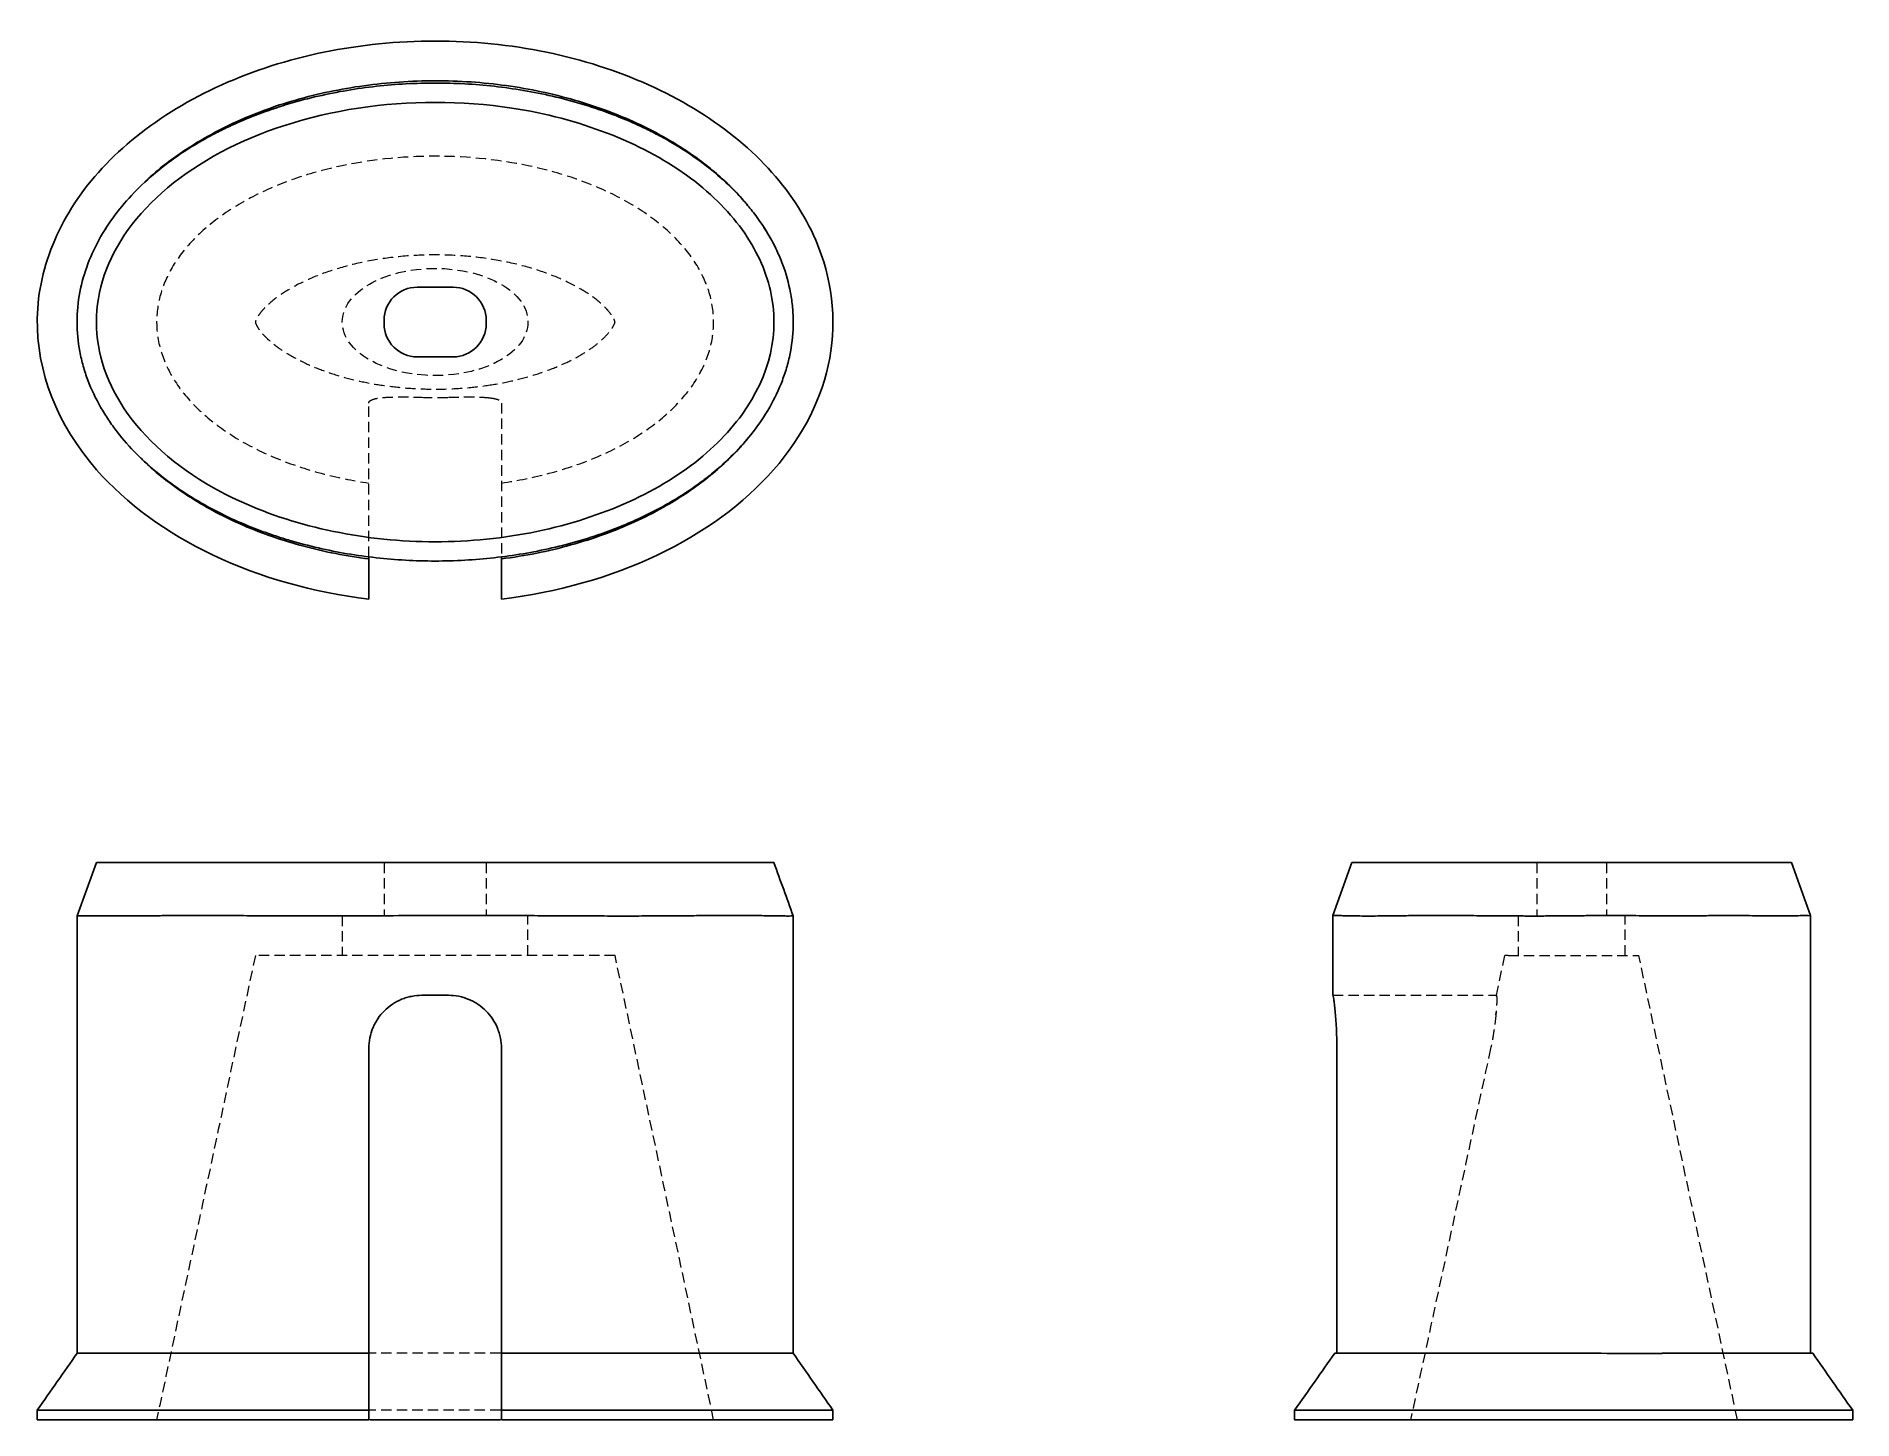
# Model space of a CAD drawing. Header units: millimetres. Extents: x 34 to 257, y 23 to 192.
import ezdxf

# ---------------------------------------------------------------- set-up
doc = ezdxf.new("R2010")
doc.units = ezdxf.units.MM
doc.linetypes.add('HIDDEN', pattern=[1.905, 1.27, -0.635])

msp = doc.modelspace()

# ---------------------------------------------------------------- linework, layer by layer
at = {"color": 7, "linetype": 'Continuous', "lineweight": 25}
for p, q in [((42.61, 168.31), (42.91, 168.74)), ((123.37, 168.81), (123.71, 168.31)), ((80.97, 161.5), (85.35, 161.5)), ((76.91, 157.03), (76.91, 157.44)), ((89.41, 157.44), (89.41, 157.03)), ((85.35, 152.98), (80.97, 152.98)), ((42.7, 146.02), (42.61, 146.16)), ((123.72, 146.16), (123.46, 145.78)), ((75.05, 128.24), (75.05, 128.5)), ((91.28, 128.5), (91.28, 128.24)), ((91.28, 128.22), (91.28, 123.33)), ((41.71, 91.08), (39.35, 84.59)), ((39.35, 84.59), (39.35, 31.04)), ((126.98, 31.04), (126.98, 84.58)), ((192.99, 84.61), (192.99, 74.85)), ((251.48, 31.04), (251.48, 84.59)), ((81.54, 74.85), (84.78, 74.85)), ((192.99, 74.85), (193.01, 74.85)), ((75.05, 31.04), (75.05, 68.36)), ((91.28, 68.36), (91.28, 31.05)), ((193.5, 68.36), (193.5, 31.04)), ((34.48, 24.08), (34.48, 22.92)), ((75.05, 22.92), (34.48, 22.92)), ((75.05, 22.92), (75.05, 24.08)), ((91.28, 22.92), (91.28, 24.08)), ((131.84, 22.92), (91.28, 22.92)), ((131.84, 22.92), (131.84, 24.08)), ((188.33, 22.92), (188.33, 24.08)), ((256.62, 22.92), (188.33, 22.92)), ((256.62, 22.92), (256.62, 24.08))]:
    msp.add_line(p, q, dxfattribs=at)
at = {"color": 7, "linetype": 'HIDDEN', "lineweight": 18}
for p, q in [((75.05, 128.5), (75.05, 147.32)), ((91.28, 147.32), (91.28, 128.5)), ((76.91, 91.08), (76.91, 84.59)), ((89.41, 91.08), (89.41, 84.59)), ((217.98, 91.08), (217.98, 84.59)), ((226.5, 91.08), (226.5, 84.59)), ((71.8, 84.59), (71.8, 79.72)), ((94.52, 79.72), (94.52, 84.59)), ((215.68, 84.59), (222.24, 84.59)), ((215.68, 84.59), (215.68, 79.72)), ((228.79, 79.72), (228.79, 84.59)), ((105.17, 79.72), (89.53, 79.72)), ((214.02, 79.72), (212.99, 74.85)), ((214.48, 79.72), (230.44, 79.72)), ((193.01, 74.85), (213.02, 74.85)), ((212.96, 72.47), (212.99, 72.77)), ((91.17, 31.04), (75.15, 31.04)), ((126.98, 31.04), (126.94, 31.09))]:
    msp.add_line(p, q, dxfattribs=at)
at = {"color": 7, "linetype": 'Continuous', "lineweight": 25, "flags": 128}
for points in [[(195.35, 91.08), (194.15, 87.79), (193, 84.62)], [(251.47, 84.6), (250.31, 87.79), (249.12, 91.08)]]:
    msp.add_lwpolyline(points, dxfattribs=at)
at = {"color": 7, "linetype": 'HIDDEN', "lineweight": 18, "flags": 128}
for points in [[(117.24, 22.92), (111.2, 51.32), (105.17, 79.72)], [(242.52, 22.92), (236.48, 51.32), (230.45, 79.72)]]:
    msp.add_lwpolyline(points, dxfattribs=at)
at = {"color": 7, "linetype": 'Continuous', "lineweight": 25}
for centre, start, end in [((80.97, 157.44), 90, 180), ((85.35, 157.44), 0, 90), ((80.97, 157.03), 180, 270), ((85.35, 157.03), 270, 0)]:
    msp.add_arc(centre, 4.06, start, end, dxfattribs=at)
at = {"color": 7, "linetype": 'HIDDEN', "lineweight": 18}
msp.add_ellipse((83.16, 157.24), major_axis=(11.36, 0), ratio=0.57735, dxfattribs=at)
at = {"color": 7, "linetype": 'Continuous', "lineweight": 25}
for points, knots in [([(91.28, 123.33), (98.07, 124.14), (111.17, 127.84), (125.84, 138.6), (132.92, 152.69), (131.34, 165.92), (124.45, 176.31), (115.25, 183.71), (103.5, 188.98), (85.67, 192.67), (61.99, 190.29), (43.82, 179.29), (35.99, 167.4), (33.08, 154.44), (38.83, 139.8), (55.16, 127.84), (68.25, 124.14), (75.05, 123.33)], [-1.403348, -1.403348, -1.403348, -1.403348, -0.97847, -0.553593, -0.128715, 0.296163, 0.579415, 0.862667, 1.145919, 1.42917, 1.995674, 2.562178, 2.84543, 3.128682, 3.695185, 4.120063, 4.544941, 4.544941, 4.544941, 4.544941]), ([(47.8, 174.5), (48.19, 174.88), (49.24, 175.87), (51.13, 177.3), (53.42, 178.85), (55.87, 180.28), (58.79, 181.74), (62.19, 183.17), (66.12, 184.46), (70.22, 185.47), (74.45, 186.2), (78.79, 186.65), (83.16, 186.8), (87.54, 186.66), (91.87, 186.22), (96.1, 185.47), (100.2, 184.45), (104.13, 183.16), (107.54, 181.74), (110.47, 180.28), (112.92, 178.85), (115.21, 177.31), (117.31, 175.67), (119.21, 173.94), (120.57, 172.55), (121.25, 171.69), (121.42, 171.48)], [0, 0, 0, 0, 0.020192, 0.053619, 0.087792, 0.122865, 0.158978, 0.209032, 0.260037, 0.312293, 0.365814, 0.419643, 0.474035, 0.528426, 0.582223, 0.635693, 0.688001, 0.739078, 0.789213, 0.825342, 0.86041, 0.894563, 0.927961, 0.959482, 0.989961, 1, 1, 1, 1]), ([(39.35, 157.24), (39.35, 156.01), (39.46, 154.8), (39.79, 153.02), (39.93, 152.43), (40.26, 151.26), (40.45, 150.68), (41.1, 148.97), (41.62, 147.87), (42.52, 146.3), (42.84, 145.78), (43.52, 144.77), (43.88, 144.27), (44.99, 142.83), (45.8, 141.93), (47.49, 140.22), (48.39, 139.42), (50.27, 137.89), (51.26, 137.17), (53.28, 135.83), (54.31, 135.21), (57.47, 133.48), (59.66, 132.49), (62.49, 131.45), (63.07, 131.25), (64.22, 130.86), (64.8, 130.68), (66.54, 130.17), (67.7, 129.86), (71.21, 129.05), (73.58, 128.66), (78.34, 128.13), (80.74, 127.99), (84.36, 127.99), (85.58, 128.03), (87.99, 128.16), (89.18, 128.26), (92.76, 128.66), (95.12, 129.05), (99.78, 130.13), (102.09, 130.8), (104.93, 131.85), (105.5, 132.07), (106.62, 132.53), (107.18, 132.77), (108.83, 133.52), (109.91, 134.05), (112.02, 135.21), (113.05, 135.83), (114.56, 136.83), (115.06, 137.18), (116.03, 137.9), (116.52, 138.27), (117.93, 139.42), (118.83, 140.22), (120.53, 141.94), (121.33, 142.84), (122.82, 144.75), (123.5, 145.77), (124.71, 147.87), (125.22, 148.96), (125.86, 150.66), (126.06, 151.24), (126.39, 152.42), (126.53, 153.01), (126.86, 154.8), (126.97, 155.99), (126.98, 157.8), (126.95, 158.41), (126.84, 159.62), (126.76, 160.23), (126.42, 162.02), (126.1, 163.19), (125.46, 164.89), (125.22, 165.45), (124.7, 166.56), (124.42, 167.1), (123.52, 168.67), (122.85, 169.68), (121.74, 171.11), (121.36, 171.57), (120.55, 172.49), (120.14, 172.93), (118.85, 174.23), (117.95, 175.04), (116.09, 176.56), (115.12, 177.27), (113.11, 178.6), (112.08, 179.23), (110.48, 180.1), (109.94, 180.38), (108.86, 180.93), (108.31, 181.19), (106.66, 181.93), (105.55, 182.39), (102.18, 183.64), (99.88, 184.32), (96.36, 185.13), (95.18, 185.37), (92.79, 185.78), (91.59, 185.94), (87.99, 186.35), (85.6, 186.48), (80.79, 186.48), (78.39, 186.35), (74.77, 185.95), (73.57, 185.78), (71.2, 185.38), (70.02, 185.14), (66.51, 184.34), (64.22, 183.66), (60.83, 182.41), (59.72, 181.96), (58.06, 181.21), (57.51, 180.95), (56.42, 180.41), (55.89, 180.13), (53.24, 178.67), (51.22, 177.35), (48.4, 175.07), (47.49, 174.25), (45.79, 172.53), (44.99, 171.63), (43.51, 169.72), (42.83, 168.72), (41.62, 166.6), (41.1, 165.5), (40.25, 163.24), (39.91, 162.08), (39.46, 159.68), (39.35, 158.46), (39.35, 157.24)], [0, 0, 0, 0, 0.015625, 0.015625, 0.023438, 0.023438, 0.03125, 0.03125, 0.046875, 0.046875, 0.054688, 0.054688, 0.0625, 0.0625, 0.078125, 0.078125, 0.09375, 0.09375, 0.109375, 0.109375, 0.125, 0.125, 0.15625, 0.15625, 0.164063, 0.164063, 0.171875, 0.171875, 0.1875, 0.1875, 0.21875, 0.21875, 0.25, 0.25, 0.265625, 0.265625, 0.28125, 0.28125, 0.3125, 0.3125, 0.34375, 0.34375, 0.351562, 0.351562, 0.359375, 0.359375, 0.375, 0.375, 0.390625, 0.390625, 0.398437, 0.398437, 0.40625, 0.40625, 0.421875, 0.421875, 0.4375, 0.4375, 0.453125, 0.453125, 0.46875, 0.46875, 0.476562, 0.476562, 0.484375, 0.484375, 0.5, 0.5, 0.507812, 0.507812, 0.515625, 0.515625, 0.53125, 0.53125, 0.539062, 0.539062, 0.546875, 0.546875, 0.5625, 0.5625, 0.570312, 0.570312, 0.578125, 0.578125, 0.59375, 0.59375, 0.609375, 0.609375, 0.625, 0.625, 0.632812, 0.632812, 0.640625, 0.640625, 0.65625, 0.65625, 0.6875, 0.6875, 0.703125, 0.703125, 0.71875, 0.71875, 0.75, 0.75, 0.78125, 0.78125, 0.796875, 0.796875, 0.8125, 0.8125, 0.84375, 0.84375, 0.859375, 0.859375, 0.867187, 0.867187, 0.875, 0.875, 0.90625, 0.90625, 0.921875, 0.921875, 0.9375, 0.9375, 0.953125, 0.953125, 0.96875, 0.96875, 0.984375, 0.984375, 1, 1, 1, 1]), ([(41.71, 157.24), (41.71, 161.08), (44.29, 168.83), (56, 178.73), (73.42, 184.34), (95.08, 184.36), (112.11, 177.76), (121.29, 168.66), (125.92, 158.6), (123.59, 148.1), (112.1, 136.71), (96.98, 130.86), (75.69, 129.78), (57.29, 134.62), (44.29, 145.66), (41.71, 153.39), (41.71, 157.24)], [-3.141593, -3.141593, -3.141593, -3.141593, -2.692794, -2.243995, -1.795196, -1.346397, -0.747998, -0.448799, -0.1496, 0.448799, 0.747998, 1.346397, 1.645596, 2.243995, 2.692794, 3.141593, 3.141593, 3.141593, 3.141593]), ([(121.37, 142.95), (121.09, 142.6), (120.22, 141.53), (118.51, 139.87), (116.27, 137.96), (113.78, 136.17), (110.88, 134.4), (107.54, 132.71), (103.76, 131.17), (99.75, 129.9), (95.58, 128.88), (92.72, 128.45), (91.28, 128.24)], [0, 0, 0, 0, 0.039065, 0.121089, 0.20736, 0.297025, 0.389508, 0.504983, 0.623956, 0.746834, 0.872435, 1, 1, 1, 1]), ([(75.05, 128.24), (73.7, 128.44), (71.02, 128.83), (67.11, 129.75), (63.34, 130.9), (59.75, 132.28), (56.39, 133.88), (53.32, 135.66), (50.59, 137.57), (48.53, 139.21), (47.44, 140.3), (47.1, 140.65)], [0, 0, 0, 0, 0.1313736, 0.2607456, 0.3875011, 0.5110563, 0.6308941, 0.7466433, 0.8517663, 0.9527334, 1, 1, 1, 1]), ([(75.05, 123.33), (75.05, 124.16), (75.05, 125.8), (75.05, 127.43), (75.05, 128.24)], [0, 0, 0, 0, 0.509739, 1, 1, 1, 1]), ([(124.62, 91.08), (124.62, 91.08), (124.68, 91.08), (124.46, 91.08), (123.93, 91.08), (122.97, 91.08), (121.66, 91.08), (119.97, 91.08), (117.93, 91.08), (115.54, 91.08), (112.82, 91.08), (109.8, 91.08), (106.51, 91.08), (103, 91.08), (99.28, 91.08), (95.4, 91.08), (91.39, 91.08), (87.3, 91.08), (83.16, 91.08), (79.03, 91.08), (74.93, 91.08), (70.93, 91.08), (67.04, 91.08), (63.32, 91.08), (59.8, 91.08), (56.52, 91.08), (53.51, 91.08), (50.79, 91.08), (48.4, 91.08), (46.35, 91.08), (44.66, 91.08), (43.34, 91.08), (42.41, 91.08), (41.82, 91.08), (41.75, 91.08), (41.71, 91.08)], [0, 0, 0, 0, 0.000064, 0.023423, 0.047134, 0.071535, 0.096938, 0.123624, 0.151748, 0.181328, 0.212357, 0.2448, 0.278561, 0.313504, 0.349471, 0.386293, 0.423797, 0.461787, 0.500017, 0.538231, 0.576196, 0.613707, 0.650561, 0.686558, 0.721508, 0.755245, 0.787654, 0.818677, 0.84827, 0.876408, 0.903107, 0.92853, 0.95295, 0.976668, 1, 1, 1, 1]), ([(126.97, 84.59), (126.59, 85.66), (125.8, 87.82), (125.01, 89.98), (124.62, 91.08)], [0, 0, 0, 0, 0.49405, 1, 1, 1, 1]), ([(249.12, 91.08), (249.09, 91.08), (249.04, 91.08), (248.63, 91.08), (247.96, 91.08), (247.03, 91.08), (245.85, 91.08), (244.45, 91.08), (242.84, 91.08), (241.03, 91.08), (239.03, 91.08), (236.89, 91.08), (234.61, 91.08), (232.25, 91.08), (229.81, 91.08), (227.31, 91.08), (224.78, 91.08), (222.23, 91.08), (219.69, 91.08), (217.16, 91.08), (214.66, 91.08), (212.22, 91.08), (209.86, 91.08), (207.59, 91.08), (205.44, 91.08), (203.45, 91.08), (201.64, 91.08), (200.03, 91.08), (198.63, 91.08), (197.45, 91.08), (196.52, 91.08), (195.85, 91.08), (195.43, 91.08), (195.37, 91.08), (195.35, 91.08)], [0, 0, 0, 0, 0.037929, 0.075911, 0.113419, 0.150262, 0.186263, 0.221246, 0.255044, 0.287514, 0.318551, 0.348127, 0.376251, 0.402954, 0.42839, 0.452823, 0.476557, 0.499932, 0.523303, 0.547026, 0.57144, 0.596857, 0.623557, 0.651696, 0.681291, 0.712337, 0.744797, 0.778576, 0.813538, 0.849524, 0.886366, 0.923889, 0.9619, 1, 1, 1, 1]), ([(39.35, 84.59), (39.36, 84.59), (39.39, 84.59), (39.6, 84.58), (39.94, 84.58), (40.43, 84.57), (41.03, 84.57), (41.75, 84.58), (42.59, 84.58), (43.68, 84.59), (45.08, 84.59), (46.83, 84.58), (48.74, 84.59), (51.08, 84.6), (53.87, 84.61), (57.15, 84.61), (60.59, 84.59), (64.04, 84.57), (67.43, 84.56), (70.75, 84.57), (74.71, 84.58), (79.32, 84.6), (84.54, 84.61), (89.73, 84.61), (94.32, 84.6), (98.33, 84.58), (101.75, 84.56), (105.01, 84.55), (108.09, 84.55), (111, 84.57), (113.82, 84.59), (116.26, 84.6), (118.34, 84.61), (120.08, 84.61), (121.69, 84.61), (123.04, 84.6), (124.12, 84.58), (124.98, 84.57), (125.72, 84.56), (126.3, 84.55), (126.7, 84.55), (126.94, 84.57), (126.96, 84.58), (126.96, 84.58)], [0, 0, 0, 0, 0.01412, 0.028241, 0.042759, 0.057279, 0.071691, 0.086105, 0.100826, 0.115549, 0.137451, 0.159359, 0.181876, 0.204397, 0.236271, 0.268155, 0.300904, 0.333658, 0.36297, 0.392309, 0.421626, 0.466855, 0.512086, 0.556729, 0.601368, 0.632007, 0.662671, 0.693302, 0.721215, 0.749125, 0.777623, 0.806114, 0.826774, 0.847431, 0.868585, 0.889735, 0.905683, 0.92163, 0.937999, 0.954366, 0.970342, 0.986317, 1, 1, 1, 1]), ([(193.03, 84.61), (193.02, 84.61), (192.96, 84.61), (193.27, 84.61), (193.9, 84.6), (194.76, 84.58), (195.71, 84.56), (196.85, 84.55), (198.15, 84.55), (199.61, 84.57), (201.29, 84.59), (203.03, 84.6), (204.76, 84.61), (206.44, 84.61), (208.26, 84.61), (210.06, 84.6), (211.8, 84.58), (213.46, 84.57), (215.19, 84.56), (216.99, 84.55), (218.81, 84.55), (220.67, 84.57), (222.57, 84.58), (224.4, 84.6), (226.12, 84.61), (227.73, 84.61), (229.32, 84.6), (231.02, 84.59), (232.78, 84.58), (234.59, 84.57), (236.32, 84.58), (238.15, 84.59), (240.03, 84.6), (241.91, 84.61), (243.61, 84.6), (245.36, 84.58), (247.03, 84.57), (248.56, 84.57), (249.77, 84.59), (250.67, 84.6), (251.23, 84.6), (251.49, 84.59), (251.45, 84.59), (251.44, 84.59)], [0, 0, 0, 0, 0.012084, 0.056727, 0.101368, 0.132006, 0.162671, 0.193302, 0.221216, 0.249126, 0.277625, 0.306117, 0.326777, 0.347434, 0.368589, 0.389739, 0.405687, 0.421634, 0.438003, 0.454371, 0.470347, 0.486322, 0.502892, 0.519462, 0.533668, 0.547875, 0.562458, 0.577042, 0.595396, 0.613754, 0.632633, 0.651515, 0.67724, 0.702973, 0.729408, 0.755847, 0.793392, 0.830947, 0.869534, 0.908125, 0.947135, 0.986147, 1, 1, 1, 1]), ([(81.54, 74.85), (81.11, 74.85), (80.69, 74.81), (80.07, 74.68), (79.86, 74.63), (79.45, 74.51), (79.25, 74.44), (78.66, 74.19), (78.29, 73.99), (77.58, 73.52), (77.25, 73.25), (76.65, 72.65), (76.38, 72.33), (76.03, 71.8), (75.92, 71.61), (75.72, 71.24), (75.63, 71.05), (75.38, 70.46), (75.26, 70.05), (75.09, 69.21), (75.05, 68.79), (75.05, 68.36)], [0, 0, 0, 0, 0.125, 0.125, 0.1875, 0.1875, 0.25, 0.25, 0.375, 0.375, 0.5, 0.5, 0.625, 0.625, 0.6875, 0.6875, 0.75, 0.75, 0.875, 0.875, 1, 1, 1, 1]), ([(91.28, 68.36), (91.28, 68.79), (91.23, 69.21), (91.11, 69.83), (91.06, 70.04), (90.93, 70.45), (90.86, 70.65), (90.62, 71.24), (90.42, 71.61), (89.95, 72.32), (89.67, 72.65), (89.08, 73.25), (88.75, 73.52), (88.22, 73.87), (88.03, 73.98), (87.66, 74.18), (87.47, 74.27), (86.88, 74.52), (86.48, 74.64), (85.64, 74.81), (85.21, 74.85), (84.78, 74.85)], [0, 0, 0, 0, 0.125, 0.125, 0.1875, 0.1875, 0.25, 0.25, 0.375, 0.375, 0.5, 0.5, 0.625, 0.625, 0.6875, 0.6875, 0.75, 0.75, 0.875, 0.875, 1, 1, 1, 1]), ([(193.5, 68.36), (193.5, 68.79), (193.49, 69.21), (193.48, 69.83), (193.47, 70.04), (193.46, 70.45), (193.45, 70.65), (193.42, 71.24), (193.4, 71.61), (193.34, 72.32), (193.32, 72.65), (193.26, 73.25), (193.23, 73.52), (193.19, 73.87), (193.17, 73.98), (193.15, 74.18), (193.13, 74.27), (193.1, 74.52), (193.07, 74.64), (193.04, 74.81), (193.02, 74.85), (193.01, 74.85)], [0, 0, 0, 0, 0.125, 0.125, 0.1875, 0.1875, 0.25, 0.25, 0.375, 0.375, 0.5, 0.5, 0.625, 0.625, 0.6875, 0.6875, 0.75, 0.75, 0.875, 0.875, 1, 1, 1, 1]), ([(39.35, 31.04), (38.54, 29.89), (36.91, 27.57), (35.29, 25.25), (34.47, 24.08)], [0, 0, 0, 0, 0.496186, 1, 1, 1, 1]), ([(39.35, 31.04), (39.35, 31.04), (39.59, 31.04), (40.65, 31.04), (41.48, 31.04), (42.61, 31.04)], [0, 0, 0, 0, 0.5, 0.5, 1, 1, 1, 1]), ([(75.05, 31.04), (71.41, 31.04), (66.08, 31.04), (61.23, 31.04), (58.12, 31.04), (56.64, 31.04), (52.42, 31.04), (49.91, 31.04), (46.72, 31.04), (45.76, 31.04), (44.03, 31.04), (43.27, 31.04), (42.61, 31.04)], [0, 0, 0, 0, 0.25, 0.375, 0.375, 0.5, 0.5, 0.75, 0.75, 0.875, 0.875, 1, 1, 1, 1]), ([(75.05, 24.08), (75.05, 25.26), (75.05, 27.58), (75.05, 29.9), (75.05, 31.04)], [0, 0, 0, 0, 0.509739, 1, 1, 1, 1]), ([(123.72, 31.04), (123.06, 31.04), (122.3, 31.04), (120.57, 31.04), (119.6, 31.04), (116.41, 31.04), (113.91, 31.04), (109.69, 31.04), (108.2, 31.04), (105.1, 31.04), (100.24, 31.04), (94.92, 31.04), (91.28, 31.04)], [0, 0, 0, 0, 0.125, 0.125, 0.25, 0.25, 0.5, 0.5, 0.625, 0.625, 0.75, 1, 1, 1, 1]), ([(91.28, 31.04), (91.28, 29.9), (91.28, 27.58), (91.28, 25.26), (91.28, 24.08)], [0, 0, 0, 0, 0.490262, 1, 1, 1, 1]), ([(123.71, 31.04), (124.85, 31.04), (125.67, 31.04), (126.73, 31.04), (126.98, 31.04), (126.98, 31.04)], [0, 0, 0, 0, 0.5, 0.5, 1, 1, 1, 1]), ([(131.84, 24.08), (131.03, 25.25), (129.4, 27.57), (127.78, 29.89), (126.98, 31.04)], [0, 0, 0, 0, 0.503328, 1, 1, 1, 1]), ([(193.24, 31.04), (192.43, 29.9), (190.8, 27.58), (189.16, 25.26), (188.33, 24.08)], [0, 0, 0, 0, 0.490262, 1, 1, 1, 1]), ([(211.16, 31.04), (210.08, 31.04), (209.01, 31.04), (206.93, 31.04), (205.92, 31.04), (202.98, 31.04), (201.16, 31.04), (198.78, 31.04), (198.04, 31.04), (196.7, 31.04), (194.89, 31.04), (193.71, 31.04), (193.24, 31.04)], [0, 0, 0, 0, 0.125, 0.125, 0.25, 0.25, 0.5, 0.5, 0.625, 0.625, 0.75, 1, 1, 1, 1]), ([(211.16, 31.04), (213.01, 31.04), (214.9, 31.04), (218.62, 31.04), (220.46, 31.04), (222.24, 31.04)], [0, 0, 0, 0, 0.5, 0.5, 1, 1, 1, 1]), ([(222.24, 31.04), (224.2, 31.05), (226.11, 31.04), (228.45, 31.03), (228.91, 31.03), (229.83, 31.03), (230.28, 31.02), (231.61, 31.02), (232.47, 31.02), (233.31, 31.03)], [0, 0, 0, 0, 0.5, 0.5, 0.625, 0.625, 0.75, 0.75, 1, 1, 1, 1]), ([(251.75, 31.04), (251.72, 31.04), (251.67, 31.04), (251.21, 31.04), (250.47, 31.04), (249.45, 31.04), (248.16, 31.04), (246.74, 31.04), (245.28, 31.04), (243.85, 31.04), (242.31, 31.04), (240.66, 31.04), (238.94, 31.04), (237.15, 31.04), (235.29, 31.04), (233.96, 31.04), (233.31, 31.04)], [0, 0, 0, 0, 0.092739, 0.186574, 0.27984, 0.371079, 0.460169, 0.547618, 0.610636, 0.671803, 0.731375, 0.789629, 0.84461, 0.897773, 0.94945, 1, 1, 1, 1]), ([(256.62, 24.08), (255.8, 25.25), (254.18, 27.57), (252.55, 29.89), (251.75, 31.04)], [0, 0, 0, 0, 0.503779, 1, 1, 1, 1]), ([(34.49, 24.08), (34.48, 24.08), (34.42, 24.08), (34.69, 24.08), (35.34, 24.08), (36.44, 24.08), (37.93, 24.08), (39.81, 24.08), (42.07, 24.08), (44.68, 24.08), (47.63, 24.08), (50.88, 24.08), (54.4, 24.08), (58.18, 24.08), (62.16, 24.08), (66.33, 24.08), (70.64, 24.08), (73.57, 24.08), (75.05, 24.08)], [0, 0, 0, 0, 0.005402, 0.060971, 0.117083, 0.174165, 0.23258, 0.292637, 0.354603, 0.418682, 0.484931, 0.55331, 0.623724, 0.696041, 0.770077, 0.845597, 0.922332, 1, 1, 1, 1]), ([(91.16, 22.92), (89.87, 22.92), (87.21, 22.92), (83.16, 22.92), (79.11, 22.92), (76.46, 22.92), (75.16, 22.92)], [0, 0, 0, 0, 0.243846, 0.5, 0.756154, 1, 1, 1, 1]), ([(91.28, 24.08), (92.75, 24.08), (95.69, 24.08), (100, 24.08), (104.16, 24.08), (108.15, 24.08), (111.92, 24.08), (115.44, 24.08), (118.69, 24.08), (121.64, 24.08), (124.25, 24.08), (126.51, 24.08), (128.39, 24.08), (129.89, 24.08), (130.99, 24.08), (131.63, 24.08), (131.9, 24.08), (131.83, 24.08), (131.83, 24.08)], [0, 0, 0, 0, 0.077696, 0.154471, 0.230029, 0.304089, 0.376401, 0.446789, 0.515139, 0.581374, 0.645467, 0.707475, 0.76758, 0.826027, 0.883119, 0.93923, 0.99482, 1, 1, 1, 1]), ([(188.33, 24.08), (188.54, 24.08), (188.94, 24.08), (189.93, 24.08), (191.16, 24.08), (192.67, 24.08), (194.43, 24.08), (196.43, 24.08), (198.66, 24.08), (201.09, 24.08), (203.7, 24.08), (206.47, 24.08), (209.39, 24.08), (212.42, 24.08), (215.53, 24.08), (218.71, 24.08), (221.92, 24.08), (225.13, 24.08), (228.31, 24.08), (231.44, 24.08), (234.49, 24.08), (237.43, 24.08), (240.23, 24.08), (242.88, 24.08), (245.35, 24.08), (247.62, 24.08), (249.66, 24.08), (251.47, 24.08), (253.03, 24.08), (254.33, 24.08), (255.35, 24.08), (256.08, 24.08), (256.54, 24.08), (256.59, 24.08), (256.62, 24.08)], [0, 0, 0, 0, 0.036294, 0.072159, 0.107454, 0.14205, 0.175829, 0.20871, 0.240639, 0.271579, 0.301519, 0.330485, 0.358562, 0.385865, 0.412534, 0.438746, 0.464713, 0.490664, 0.516814, 0.54337, 0.570526, 0.598443, 0.627236, 0.656982, 0.68772, 0.71945, 0.752149, 0.785763, 0.820205, 0.85537, 0.891133, 0.927352, 0.963882, 1, 1, 1, 1])]:
    msp.add_open_spline(points, degree=3, knots=knots, dxfattribs=at)
at = {"color": 7, "linetype": 'HIDDEN', "lineweight": 18}
for points, knots in [([(91.28, 137.53), (93.28, 137.83), (95.23, 138.23), (98.99, 139.23), (100.79, 139.83), (104.19, 141.22), (105.78, 142.01), (108.69, 143.74), (110.02, 144.69), (112.36, 146.71), (113.38, 147.78), (115.07, 150.01), (115.75, 151.18), (116.74, 153.56), (117.05, 154.77), (117.3, 157.22), (117.24, 158.45), (116.75, 160.89), (116.31, 162.09), (115.09, 164.43), (114.3, 165.57), (112.39, 167.74), (111.27, 168.77), (108.73, 170.7), (107.31, 171.6), (104.23, 173.23), (102.56, 173.96), (99.04, 175.23), (97.18, 175.77), (91.4, 177.07), (87.28, 177.52), (79.04, 177.52), (74.92, 177.07), (69.15, 175.77), (67.29, 175.23), (63.76, 173.96), (62.1, 173.23), (59.01, 171.6), (57.6, 170.7), (55.06, 168.77), (53.94, 167.74), (52.02, 165.57), (51.23, 164.43), (50.01, 162.09), (49.58, 160.89), (49.08, 158.45), (49.02, 157.22), (49.27, 154.77), (49.59, 153.56), (50.57, 151.18), (51.25, 150.01), (52.94, 147.78), (53.96, 146.71), (56.31, 144.69), (57.63, 143.74), (60.55, 142.01), (62.14, 141.22), (65.53, 139.83), (67.33, 139.23), (71.09, 138.23), (73.05, 137.83), (75.05, 137.53)], [0, 0, 0, 0, 0.03125, 0.03125, 0.0625, 0.0625, 0.09375, 0.09375, 0.125, 0.125, 0.15625, 0.15625, 0.1875, 0.1875, 0.21875, 0.21875, 0.25, 0.25, 0.28125, 0.28125, 0.3125, 0.3125, 0.34375, 0.34375, 0.375, 0.375, 0.40625, 0.40625, 0.4375, 0.4375, 0.5, 0.5, 0.5625, 0.5625, 0.59375, 0.59375, 0.625, 0.625, 0.65625, 0.65625, 0.6875, 0.6875, 0.71875, 0.71875, 0.75, 0.75, 0.78125, 0.78125, 0.8125, 0.8125, 0.84375, 0.84375, 0.875, 0.875, 0.90625, 0.90625, 0.9375, 0.9375, 0.96875, 0.96875, 1, 1, 1, 1]), ([(89.53, 149.48), (88.57, 149.34), (87.59, 149.23), (86.59, 149.15), (85.6, 149.08), (84.6, 149.03), (83.59, 149.03), (82.59, 149.02), (81.58, 149.04), (80.58, 149.1), (79.58, 149.15), (78.59, 149.25), (77.62, 149.37), (76.65, 149.49), (75.69, 149.64), (74.76, 149.83), (73.84, 150.01), (72.93, 150.22), (72.07, 150.46), (71.21, 150.7), (70.38, 150.96), (69.59, 151.25), (68.81, 151.53), (68.07, 151.83), (67.38, 152.15), (66.47, 152.57), (65.64, 153.01), (64.93, 153.46), (64.57, 153.68), (64.24, 153.9), (63.93, 154.12), (63.78, 154.23), (63.63, 154.34), (63.5, 154.45), (63.36, 154.56), (63.23, 154.66), (63.1, 154.77), (62.85, 154.98), (62.63, 155.18), (62.44, 155.38), (62.24, 155.57), (62.07, 155.75), (61.93, 155.92), (61.79, 156.09), (61.67, 156.25), (61.58, 156.38), (61.48, 156.52), (61.41, 156.64), (61.35, 156.75), (61.29, 156.85), (61.25, 156.94), (61.23, 157), (61.2, 157.07), (61.18, 157.12), (61.17, 157.16), (61.16, 157.19), (61.16, 157.21), (61.16, 157.22), (61.16, 157.23), (61.16, 157.23), (61.16, 157.24), (61.16, 157.24), (61.16, 157.24), (61.16, 157.24), (61.16, 157.24), (61.16, 157.24), (61.16, 157.24), (61.16, 157.24), (61.16, 157.25), (61.16, 157.28), (61.17, 157.3), (61.18, 157.34), (61.2, 157.39), (61.22, 157.44), (61.24, 157.51), (61.29, 157.6), (61.33, 157.69), (61.39, 157.8), (61.47, 157.92), (61.54, 158.04), (61.64, 158.18), (61.76, 158.34), (61.88, 158.5), (62.03, 158.67), (62.2, 158.85), (62.37, 159.04), (62.57, 159.23), (62.8, 159.44), (63.25, 159.84), (63.81, 160.28), (64.48, 160.73), (65.15, 161.17), (65.93, 161.62), (66.81, 162.05), (67.68, 162.48), (68.66, 162.89), (69.71, 163.27), (70.76, 163.64), (71.89, 163.98), (73.07, 164.27), (74.26, 164.56), (75.51, 164.8), (76.79, 164.99), (78.07, 165.18), (79.39, 165.31), (80.72, 165.38), (82.06, 165.45), (83.4, 165.47), (84.74, 165.42), (86.08, 165.37), (87.41, 165.27), (88.7, 165.1), (90, 164.94), (91.27, 164.72), (92.48, 164.45), (93.69, 164.18), (94.85, 163.86), (95.93, 163.5), (97.02, 163.14), (98.02, 162.75), (98.94, 162.32), (99.86, 161.9), (100.68, 161.46), (101.4, 161.01), (102.11, 160.57), (102.72, 160.12), (103.22, 159.7), (103.47, 159.49), (103.69, 159.29), (103.89, 159.09), (104.08, 158.9), (104.25, 158.72), (104.39, 158.55), (104.6, 158.3), (104.76, 158.07), (104.87, 157.89), (104.93, 157.8), (104.98, 157.72), (105.01, 157.65), (105.05, 157.58), (105.08, 157.52), (105.1, 157.47), (105.12, 157.42), (105.13, 157.38), (105.14, 157.34), (105.15, 157.31), (105.16, 157.29), (105.16, 157.27), (105.16, 157.26), (105.17, 157.25), (105.17, 157.24), (105.17, 157.24), (105.17, 157.24), (105.17, 157.24), (105.17, 157.24), (105.17, 157.24), (105.17, 157.24), (105.17, 157.24), (105.17, 157.24), (105.17, 157.24), (105.17, 157.24), (105.17, 157.23), (105.17, 157.23), (105.17, 157.23), (105.17, 157.23), (105.17, 157.22), (105.16, 157.21), (105.16, 157.19), (105.16, 157.17), (105.15, 157.15), (105.14, 157.12), (105.13, 157.08), (105.11, 157.04), (105.09, 156.99), (105.07, 156.93), (105.04, 156.87), (105, 156.8), (104.96, 156.72), (104.87, 156.57), (104.74, 156.37), (104.56, 156.13), (104.38, 155.9), (104.14, 155.63), (103.84, 155.33), (103.55, 155.04), (103.19, 154.73), (102.77, 154.4), (102.35, 154.08), (101.86, 153.74), (101.32, 153.41), (100.78, 153.07), (100.17, 152.74), (99.52, 152.42), (98.86, 152.1), (98.15, 151.79), (97.39, 151.49), (96.63, 151.2), (95.83, 150.92), (94.98, 150.67), (94.14, 150.42), (93.26, 150.19), (92.35, 149.99), (91.44, 149.79), (90.49, 149.62), (89.53, 149.48)], [-1.811201, -1.811201, -1.811201, -1.811201, -1.699001, -1.699001, -1.699001, -1.586801, -1.586801, -1.586801, -1.474601, -1.474601, -1.474601, -1.362402, -1.362402, -1.362402, -1.250202, -1.250202, -1.250202, -1.138002, -1.138002, -1.138002, -1.025802, -1.025802, -1.025802, -0.913603, -0.913603, -0.913603, -0.764003, -0.764003, -0.764003, -0.689203, -0.689203, -0.689203, -0.651803, -0.651803, -0.651803, -0.614403, -0.614403, -0.614403, -0.539604, -0.539604, -0.539604, -0.464804, -0.464804, -0.464804, -0.390004, -0.390004, -0.390004, -0.315204, -0.315204, -0.315204, -0.240404, -0.240404, -0.240404, -0.165604, -0.165604, -0.165604, -0.090805, -0.090805, -0.090805, -0.016005, -0.016005, -0.016005, 0.002695, 0.002695, 0.002695, 0.058795, 0.058795, 0.058795, 0.133595, 0.133595, 0.133595, 0.208395, 0.208395, 0.208395, 0.283195, 0.283195, 0.283195, 0.357994, 0.357994, 0.357994, 0.432794, 0.432794, 0.432794, 0.507594, 0.507594, 0.507594, 0.582394, 0.582394, 0.582394, 0.731994, 0.731994, 0.731994, 0.881593, 0.881593, 0.881593, 1.031193, 1.031193, 1.031193, 1.180792, 1.180792, 1.180792, 1.330392, 1.330392, 1.330392, 1.479992, 1.479992, 1.479992, 1.629591, 1.629591, 1.629591, 1.779191, 1.779191, 1.779191, 1.928791, 1.928791, 1.928791, 2.07839, 2.07839, 2.07839, 2.22799, 2.22799, 2.22799, 2.37759, 2.37759, 2.37759, 2.527189, 2.527189, 2.527189, 2.601989, 2.601989, 2.601989, 2.676789, 2.676789, 2.676789, 2.788989, 2.788989, 2.788989, 2.845089, 2.845089, 2.845089, 2.901188, 2.901188, 2.901188, 2.957288, 2.957288, 2.957288, 3.013388, 3.013388, 3.013388, 3.069488, 3.069488, 3.069488, 3.125588, 3.125588, 3.125588, 3.139613, 3.139613, 3.139613, 3.16065, 3.16065, 3.16065, 3.181688, 3.181688, 3.181688, 3.237788, 3.237788, 3.237788, 3.293888, 3.293888, 3.293888, 3.349987, 3.349987, 3.349987, 3.406087, 3.406087, 3.406087, 3.462187, 3.462187, 3.462187, 3.574387, 3.574387, 3.574387, 3.686587, 3.686587, 3.686587, 3.798786, 3.798786, 3.798786, 3.910986, 3.910986, 3.910986, 4.023186, 4.023186, 4.023186, 4.135386, 4.135386, 4.135386, 4.247585, 4.247585, 4.247585, 4.359785, 4.359785, 4.359785, 4.471985, 4.471985, 4.471985, 4.471985]), ([(75.05, 147.32), (75.05, 147.41), (75.09, 147.49), (75.21, 147.6), (75.26, 147.64), (75.38, 147.7), (75.45, 147.74), (75.69, 147.82), (75.89, 147.87), (76.36, 147.95), (76.63, 147.98), (77.23, 148.03), (77.56, 148.04), (78.09, 148.06), (78.27, 148.06), (78.65, 148.07), (79.03, 148.07), (79.43, 148.07), (79.84, 148.06), (80.05, 148.06), (80.68, 148.04), (81.11, 148.03), (81.54, 148.02)], [0, 0, 0, 0, 0.125, 0.125, 0.1875, 0.1875, 0.25, 0.25, 0.375, 0.375, 0.5, 0.5, 0.625, 0.625, 0.6875, 0.6875, 0.75, 0.8125, 0.8125, 0.875, 0.875, 1, 1, 1, 1]), ([(84.78, 148.02), (85.73, 148.05), (86.67, 148.07), (87.95, 148.06), (88.36, 148.06), (89.11, 148.03), (89.45, 148), (89.75, 147.97)], [0, 0, 0, 0, 0.5, 0.5, 0.75, 0.75, 1, 1, 1, 1]), ([(89.75, 147.97), (90, 147.94), (90.22, 147.91), (90.6, 147.83), (90.76, 147.78), (91.15, 147.62), (91.28, 147.48), (91.28, 147.32)], [0, 0, 0, 0, 0.25, 0.25, 0.5, 0.5, 1, 1, 1, 1]), ([(61.16, 79.72), (59.14, 70.25), (55.12, 51.32), (51.1, 32.39), (49.08, 22.92)], [0, 0, 0, 0, 0.5, 1, 1, 1, 1]), ([(89.53, 79.72), (88.57, 79.72), (87.59, 79.72), (86.59, 79.72), (85.6, 79.72), (84.6, 79.72), (83.59, 79.72), (82.59, 79.72), (81.58, 79.72), (80.58, 79.72), (79.58, 79.72), (78.59, 79.72), (77.62, 79.72), (76.65, 79.72), (75.69, 79.72), (74.76, 79.72), (73.84, 79.72), (72.93, 79.72), (72.07, 79.72), (71.21, 79.72), (70.38, 79.72), (69.59, 79.72), (68.81, 79.72), (68.07, 79.72), (67.38, 79.72), (66.47, 79.72), (65.64, 79.72), (64.93, 79.72), (64.57, 79.72), (64.24, 79.72), (63.93, 79.72), (63.78, 79.72), (63.63, 79.72), (63.5, 79.72), (63.36, 79.72), (63.23, 79.72), (63.1, 79.72), (62.85, 79.72), (62.63, 79.72), (62.44, 79.72), (62.24, 79.72), (62.07, 79.72), (61.93, 79.72), (61.79, 79.72), (61.67, 79.72), (61.58, 79.72), (61.48, 79.72), (61.41, 79.72), (61.35, 79.72), (61.29, 79.72), (61.25, 79.72), (61.23, 79.72), (61.2, 79.72), (61.18, 79.72), (61.17, 79.72), (61.16, 79.72), (61.16, 79.72), (61.16, 79.72), (61.16, 79.72), (61.16, 79.72), (61.16, 79.72), (61.16, 79.72), (61.16, 79.72), (61.16, 79.72)], [-1.811201, -1.811201, -1.811201, -1.811201, -1.699001, -1.699001, -1.699001, -1.586801, -1.586801, -1.586801, -1.474601, -1.474601, -1.474601, -1.362402, -1.362402, -1.362402, -1.250202, -1.250202, -1.250202, -1.138002, -1.138002, -1.138002, -1.025802, -1.025802, -1.025802, -0.913603, -0.913603, -0.913603, -0.764003, -0.764003, -0.764003, -0.689203, -0.689203, -0.689203, -0.651803, -0.651803, -0.651803, -0.614403, -0.614403, -0.614403, -0.539604, -0.539604, -0.539604, -0.464804, -0.464804, -0.464804, -0.390004, -0.390004, -0.390004, -0.315204, -0.315204, -0.315204, -0.240404, -0.240404, -0.240404, -0.165604, -0.165604, -0.165604, -0.090805, -0.090805, -0.090805, -0.016005, -0.016005, -0.016005, -0.00527, -0.00527, -0.00527, -0.00527]), ([(214.48, 79.72), (214.33, 79.72), (214.06, 79.72), (214.05, 79.72), (214.05, 79.72)], [0, 0, 0, 0, 0.570607, 1, 1, 1, 1]), ([(213.02, 74.85), (213.05, 74.85), (213.07, 74.64), (213.06, 74.04), (213.06, 73.8), (213.03, 73.22), (213, 72.9), (212.97, 72.54)], [0, 0, 0, 0, 0.5, 0.5, 0.75, 0.75, 1, 1, 1, 1]), ([(213.06, 74.66), (213.06, 74.67), (213.05, 74.83), (213.03, 74.84), (213.02, 74.85)], [0, 0, 0, 0, 0.0313021, 1, 1, 1, 1]), ([(212.97, 72.54), (212.94, 72.24), (212.91, 71.93), (212.83, 71.27), (212.78, 70.93), (212.62, 69.85), (212.48, 69.11), (212.32, 68.36)], [0, 0, 0, 0, 0.25, 0.25, 0.5, 0.5, 1, 1, 1, 1]), ([(212.32, 68.36), (210.68, 60.79), (209.05, 53.21), (207.42, 45.64), (205.79, 38.07), (204.16, 30.5), (202.53, 22.92)], [0, 0, 0, 0, 0.02323945, 0.02323945, 0.02323945, 0.04647891, 0.04647891, 0.04647891, 0.04647891]), ([(91.16, 24.08), (90, 24.08), (87.35, 24.08), (83.16, 24.08), (78.98, 24.08), (76.32, 24.08), (75.16, 24.08)], [0, 0, 0, 0, 0.218091, 0.499926, 0.781821, 1, 1, 1, 1])]:
    msp.add_open_spline(points, degree=3, knots=knots, dxfattribs=at)
msp.add_open_spline([(81.54, 148.02), (82.62, 147.98), (83.7, 147.98), (84.78, 148.02)], degree=3, dxfattribs=at)

doc.saveas('drawing.dxf')
